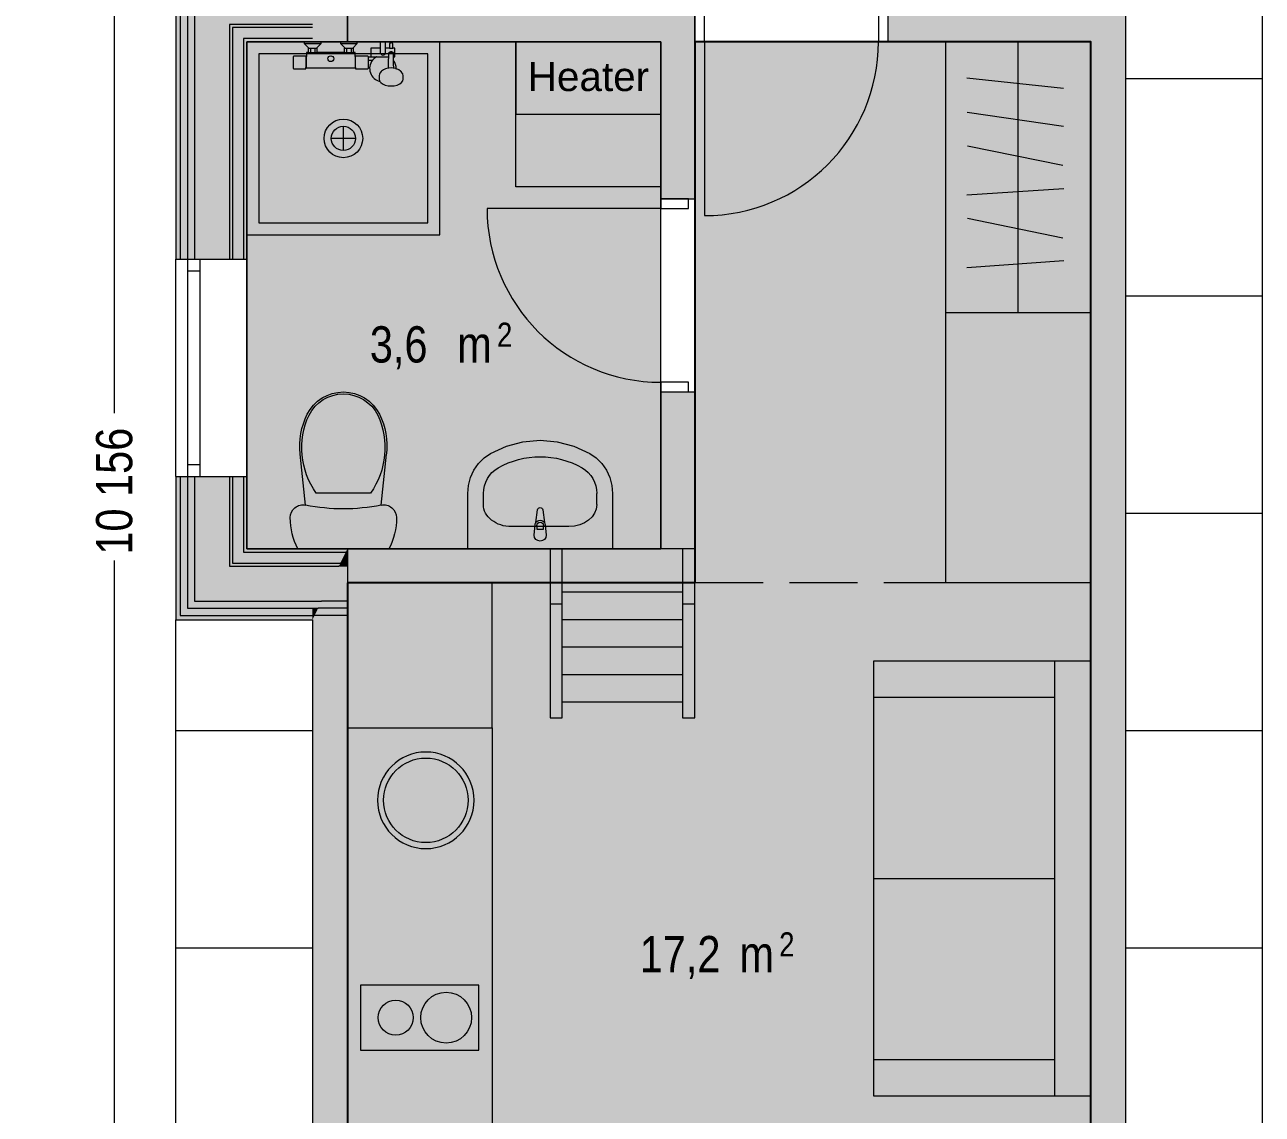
# Model space of a CAD drawing. Header units: millimetres. Extents: x -442635 to -376640, y 37807 to 67667.
# Drawn here: x -430748 to -425622, y 58711 to 63223 of the extents above; entities that cross this region are included whole.
import ezdxf
from ezdxf.enums import TextEntityAlignment as Align

# ---------------------------------------------------------------- set-up
doc = ezdxf.new("R2010")
doc.units = ezdxf.units.MM
doc.header["$MEASUREMENT"] = 0
doc.linetypes.add('Hidden Line', pattern=[391.222223, 282.222223, -109])
for name, color, linetype in [('1.VÄLISSEINAD', 7, 'Continuous'), ('2.SISUSTUS', 7, 'Continuous'), ('ARCHICAD Doors', 7, 'Continuous'), ('ARCHICAD Windows', 7, 'Continuous'), ('Dimensioning - General', 7, 'Continuous'), ('Interior - Furniture', 7, 'Continuous'), ('Model Unit - Zone', 7, 'Continuous')]:
    doc.layers.add(name, color=color, linetype=linetype)
for name, color, linetype, lineweight in [('1.VÄLISSEINAD_Pen_No__1', 7, 'Continuous', 13), ('1.VÄLISSEINAD_Pen_No__19', 255, 'Continuous', 0), ('2.SISUSTUS_Pen_No__101', 252, 'Continuous', 13), ('2D Drafting - General_Pen_No__1', 7, 'Continuous', 13), ('ARCHICAD Doors_Pen_No__19', 255, 'Continuous', 0), ('ARCHICAD Windows_Pen_No__1', 7, 'Continuous', 13), ('ARCHICAD Zone Stamps_Pen_No__1', 7, 'Continuous', 13), ('Dimensioning - General_Pen_No__1', 7, 'Continuous', 13), ('Interior - Furniture _Pen_No__101', 252, 'Continuous', 13)]:
    doc.layers.add(name, color=color, linetype=linetype, lineweight=lineweight)
for name, color, linetype, lineweight, true_color in [('1.VÄLISSEINAD_Pen_No__107', 7, 'Continuous', 13, 0xaaaaaa), ('1.VÄLISSEINAD_Pen_No__61', 7, 'Continuous', 20, 0x6a6a6a), ('2D Drafting - General_Pen_No__61', 7, 'Continuous', 20, 0x6a6a6a), ('ARCHICAD Doors_Pen_No__23', 7, 'Continuous', 20, 0xff6600), ('ARCHICAD Doors_Pen_No__3', 7, 'Continuous', 18, 0xff6600), ('ARCHICAD Windows_Pen_No__23', 7, 'Continuous', 20, 0xff6600), ('ARCHICAD Windows_Pen_No__3', 7, 'Continuous', 18, 0xff6600), ('Interior - Furniture _Pen_No__81', 7, 'Continuous', 20, 0x6a6a6a), ('Interior - Furniture _Pen_No__86', 7, 'Continuous', 20, 0x5555ff), ('Model Unit - Zone_Pen_No__119', 7, 'Continuous', 13, 0xdecbcb), ('Model Unit - Zone_Pen_No__54', 7, 'Continuous', 25, 0xbd8b17)]:
    doc.layers.add(name, color=color, linetype=linetype, lineweight=lineweight, true_color=true_color)
doc.styles.add('GENERATED_STYLE_1', font='techl___.ttf')
doc.styles.add('GENERATED_STYLE_2', font='arial.ttf')
doc.dimstyles.new('GENERATED_STYLE__1', dxfattribs={"dimtxt": 150, "dimasz": 95, "dimexe": 0.18, "dimexo": 0.0625, "dimgap": 0.09, "dimtad": 0, "dimdec": 0, "dimzin": 0, "dimdsep": 46, "dimtxsty": 'GENERATED_STYLE_1', "dimblk": 'ARROWHEAD_2', "dimblk1": 'ARROWHEAD_2', "dimblk2": 'ARROWHEAD_2', "dimcen": 0.09, "dimse1": 1, "dimse2": 1, "dimclrd": 7, "dimclre": 7, "dimclrt": 7, "dimadec": 0, "dimazin": 0, "dimtfac": 1, "dimtdec": 4, "dimtmove": 0, "dimatfit": 3, "dimfxl": 1, "dimtolj": 1, "dimtzin": 0, "dimarcsym": 0})
pattern_1 = [(0, (0, 0), (0, 900), [])]

# ---------------------------------------------------------------- blocks, each defined once
blk = doc.blocks.new('_030_1', base_point=(-429015.6, 62053.6))
at = {"layer": 'Model Unit - Zone_Pen_No__119', "linetype": 'Continuous', "lineweight": 0, "true_color": 0xe6d7d7}
blk.add_hatch(color=254, dxfattribs=at).paths.add_polyline_path([(-429828.3, 61052.4), (-428113.3, 61052.4), (-428113.3, 63152.4), (-429828.3, 63152.4)])
at = {"layer": 'ARCHICAD Zone Stamps_Pen_No__1', "color": 7, "lineweight": 13, "style": 'GENERATED_STYLE_1'}
for tag, height, p in [('ROOM_AREA', 150, (-429318.7, 61974.3)), ('DUMMY_342', 150, (-429004.5, 61974.3)), ('DUMMY_343', 100, (-428792.1, 61989.4))]:
    blk.add_attdef(tag, text='', height=height, dxfattribs=at).set_placement(p, align=Align.TOP_LEFT)
blk = doc.blocks.new('_030_2', base_point=(-427872.3, 59528.8))
at = {"layer": 'Model Unit - Zone_Pen_No__54', "linetype": 'Continuous', "lineweight": 0, "true_color": 0xede1c4}
blk.add_hatch(color=254, dxfattribs=at).paths.add_polyline_path([(-429411.8, 60911.4), (-429411.8, 56525.4), (-426332.8, 56525.4), (-426332.8, 63152.4), (-427972.3, 63152.4), (-427972.3, 60911.4)])
at = {"layer": 'ARCHICAD Zone Stamps_Pen_No__1', "color": 7, "lineweight": 13, "style": 'GENERATED_STYLE_1'}
for tag, height, p in [('DUMMY_343', 100, (-427623.3, 59464.7)), ('ROOM_AREA', 150, (-428200.8, 59449.5)), ('DUMMY_342', 150, (-427835.7, 59449.5))]:
    blk.add_attdef(tag, text='', height=height, dxfattribs=at).set_placement(p, align=Align.TOP_LEFT)
blk = doc.blocks.new('Ship Ladder 21')
at = {"layer": 'Interior - Furniture _Pen_No__81', "color": 251, "linetype": 'Continuous', "lineweight": 20, "true_color": 0x6a6a6a}
for p, q in [((471.4, 300), (0, 300)), ((0, 300), (0, 249.2)), ((471.4, 249.2), (471.4, 300)), ((700, 300), (471.4, 300)), ((700, 249.2), (700, 300)), ((0, 249.2), (471.4, 249.2)), ((66.7, 249.2), (66.7, -249.2)), ((180.6, 249.2), (180.6, -249.2)), ((294.5, 249.2), (294.5, -249.2)), ((408.3, 249.2), (408.3, -249.2)), ((471.4, 249.2), (700, 249.2)), ((522.2, 249.2), (522.2, -249.2)), ((700, -249.2), (700, 249.2)), ((0, -249.2), (0, -300)), ((471.4, -249.2), (0, -249.2)), ((471.4, -300), (471.4, -249.2)), ((700, -249.2), (471.4, -249.2)), ((700, -300), (700, -249.2)), ((0, -300), (471.4, -300)), ((471.4, -300), (700, -300))]:
    blk.add_line(p, q, dxfattribs=at)
blk = doc.blocks.new('Shower Tray 21')
at = {"layer": 'Interior - Furniture _Pen_No__101', "color": 252, "linetype": 'Continuous', "lineweight": 13}
for p, q in [((800, 800), (0, 800)), ((0, 800), (0, 0)), ((800, 0), (800, 800)), ((750, 750), (50, 750)), ((50, 750), (50, 50)), ((750, 50), (750, 750)), ((400, 350), (400, 450)), ((450, 400), (350, 400)), ((0, 0), (800, 0)), ((50, 50), (750, 50))]:
    blk.add_line(p, q, dxfattribs=at)
for radius in [80, 50]:
    blk.add_circle((400, 400), radius, dxfattribs=at)
blk = doc.blocks.new('Wall_1', base_point=(-429556.8, 66387.4))
at = {"layer": '1.VÄLISSEINAD_Pen_No__107', "linetype": 'Continuous', "lineweight": 13, "true_color": 0xaaaaaa}
for points in [[(-429556.8, 66369.4), (-429547.9, 66369.4), (-429556.8, 66387.4)], [(-429533.1, 66339.4), (-429547.9, 66369.4), (-429556.8, 66369.4), (-429556.8, 66339.4)], [(-429518.3, 66309.4), (-429533.1, 66339.4), (-429556.8, 66339.4), (-429556.8, 66309.4)], [(-429446.8, 66164.4), (-429518.3, 66309.4), (-429556.8, 66309.4), (-429556.8, 66164.4)], [(-429440.9, 66152.4), (-429446.8, 66164.4), (-429556.8, 66164.4), (-429556.8, 66152.4)], [(-429418.7, 66107.4), (-429440.9, 66152.4), (-429556.8, 66152.4), (-429556.8, 66107.4)]]:
    blk.add_hatch(color=253, dxfattribs=at).paths.add_polyline_path(points)
at = {"layer": '1.VÄLISSEINAD_Pen_No__61', "linetype": 'Continuous', "lineweight": 20, "true_color": 0x6a6a6a}
for points in [[(-429556.8, 66107.4), (-429556.8, 66093.4), (-429411.8, 66093.4), (-429418.7, 66107.4)], [(-429556.8, 66093.4), (-429556.8, 63152.4), (-429411.8, 63152.4), (-429411.8, 66093.4)]]:
    blk.add_hatch(color=251, dxfattribs=at).paths.add_polyline_path(points)
at = {"layer": '1.VÄLISSEINAD_Pen_No__1', "color": 7, "linetype": 'Continuous', "lineweight": 13}
for p, q in [((-429547.9, 66369.4), (-429556.8, 66369.4)), ((-429533.1, 66339.4), (-429556.8, 66339.4)), ((-429518.3, 66309.4), (-429556.8, 66309.4)), ((-429446.8, 66164.4), (-429556.8, 66164.4)), ((-429440.9, 66152.4), (-429556.8, 66152.4)), ((-429418.7, 66107.4), (-429556.8, 66107.4))]:
    blk.add_line(p, q, dxfattribs=at)
at = {"layer": '1.VÄLISSEINAD_Pen_No__1', "color": 7, "linetype": 'Continuous', "lineweight": 13, "flags": 128}
for points in [[(-429556.8, 66387.4), (-429556.8, 66369.4)], [(-429556.8, 66369.4), (-429556.8, 66339.4)], [(-429556.8, 66339.4), (-429556.8, 66309.4)], [(-429556.8, 66309.4), (-429556.8, 66164.4)], [(-429556.8, 66164.4), (-429556.8, 66152.4)], [(-429556.8, 66152.4), (-429556.8, 66107.4)]]:
    blk.add_lwpolyline(points, dxfattribs=at)
at = {"layer": '1.VÄLISSEINAD_Pen_No__19', "color": 255, "linetype": 'Continuous', "lineweight": 0, "flags": 128}
for points in [[(-429556.8, 66107.4), (-429556.8, 63446.4)], [(-429411.8, 63152.4), (-429411.8, 66093.4)], [(-429556.8, 63152.4), (-429411.8, 63152.4)]]:
    blk.add_lwpolyline(points, dxfattribs=at)
blk = doc.blocks.new('Wall_2', base_point=(-426187.8, 56231.4))
at = {"layer": '1.VÄLISSEINAD_Pen_No__61', "linetype": 'Continuous', "lineweight": 20, "true_color": 0x6a6a6a}
blk.add_hatch(color=251, dxfattribs=at).paths.add_polyline_path([(-426187.8, 56525.4), (-426187.8, 66093.4), (-426332.8, 66093.4), (-426332.8, 56525.4)])
at = {"layer": '1.VÄLISSEINAD_Pen_No__19', "color": 255, "linetype": 'Continuous', "lineweight": 0, "flags": 128}
for points in [[(-426187.8, 56511.4), (-426187.8, 66093.4)], [(-426332.8, 63152.4), (-426332.8, 56525.4)]]:
    blk.add_lwpolyline(points, dxfattribs=at)
blk = doc.blocks.new('Wall_5', base_point=(-430122.3, 60758.4))
at = {"layer": '1.VÄLISSEINAD_Pen_No__107', "linetype": 'Continuous', "lineweight": 13, "true_color": 0xaaaaaa}
for points in [[(-429842.3, 61038.4), (-429418.7, 61038.4), (-429411.8, 61052.4), (-429828.3, 61052.4)], [(-429887.3, 60993.4), (-429440.9, 60993.4), (-429418.7, 61038.4), (-429842.3, 61038.4)], [(-430044.3, 60836.4), (-429518.3, 60836.4), (-429446.8, 60981.4), (-429899.3, 60981.4)], [(-429899.3, 60981.4), (-429446.8, 60981.4), (-429440.9, 60993.4), (-429887.3, 60993.4)], [(-429556.8, 60806.4), (-430074.3, 60806.4), (-430104.3, 60776.4), (-429556.8, 60776.4)], [(-430074.3, 60806.4), (-429533.1, 60806.4), (-429518.3, 60836.4), (-430044.3, 60836.4)], [(-429556.8, 60776.4), (-430104.3, 60776.4), (-430122.3, 60758.4), (-429556.8, 60758.4)]]:
    blk.add_hatch(color=253, dxfattribs=at).paths.add_polyline_path(points)
at = {"layer": '1.VÄLISSEINAD_Pen_No__61', "linetype": 'Continuous', "lineweight": 20, "true_color": 0x6a6a6a}
for points in [[(-429556.8, 60776.4), (-429547.9, 60776.4), (-429533.1, 60806.4), (-429556.8, 60806.4)], [(-429556.8, 60758.4), (-429547.9, 60776.4), (-429556.8, 60776.4)]]:
    blk.add_hatch(color=251, dxfattribs=at).paths.add_polyline_path(points)
at = {"layer": '1.VÄLISSEINAD_Pen_No__1', "color": 7, "linetype": 'Continuous', "lineweight": 13}
for p, q in [((-429842.3, 61038.4), (-429418.7, 61038.4)), ((-429899.3, 60981.4), (-429446.8, 60981.4)), ((-429887.3, 60993.4), (-429440.9, 60993.4)), ((-430074.3, 60806.4), (-429533.1, 60806.4)), ((-430044.3, 60836.4), (-429518.3, 60836.4)), ((-430104.3, 60776.4), (-429556.8, 60776.4))]:
    blk.add_line(p, q, dxfattribs=at)
at = {"layer": '1.VÄLISSEINAD_Pen_No__1', "color": 7, "linetype": 'Continuous', "lineweight": 13, "flags": 128}
for points in [[(-429411.8, 61052.4), (-429828.3, 61052.4)], [(-430122.3, 60758.4), (-429556.8, 60758.4)]]:
    blk.add_lwpolyline(points, dxfattribs=at)
blk = doc.blocks.new('Wall_6', base_point=(-430122.3, 63446.4))
at = {"layer": '1.VÄLISSEINAD_Pen_No__107', "linetype": 'Continuous', "lineweight": 13, "true_color": 0xaaaaaa}
for points in [[(-429556.8, 63446.4), (-430122.3, 63446.4), (-430104.3, 63428.4), (-429556.8, 63428.4)], [(-429556.8, 63428.4), (-430104.3, 63428.4), (-430074.3, 63398.4), (-429556.8, 63398.4)], [(-429556.8, 63398.4), (-430074.3, 63398.4), (-430044.3, 63368.4), (-429556.8, 63368.4)], [(-429556.8, 63368.4), (-430044.3, 63368.4), (-429899.3, 63223.4), (-429556.8, 63223.4)], [(-429556.8, 63223.4), (-429899.3, 63223.4), (-429887.3, 63211.4), (-429556.8, 63211.4)], [(-429556.8, 63211.4), (-429887.3, 63211.4), (-429842.3, 63166.4), (-429556.8, 63166.4)], [(-429556.8, 63166.4), (-429842.3, 63166.4), (-429828.3, 63152.4), (-429556.8, 63152.4)]]:
    blk.add_hatch(color=253, dxfattribs=at).paths.add_polyline_path(points)
at = {"layer": '1.VÄLISSEINAD_Pen_No__1', "color": 7, "linetype": 'Continuous', "lineweight": 13}
for p, q in [((-429556.8, 63428.4), (-430104.3, 63428.4)), ((-429556.8, 63398.4), (-430074.3, 63398.4)), ((-429556.8, 63368.4), (-430044.3, 63368.4)), ((-429556.8, 63223.4), (-429899.3, 63223.4)), ((-429556.8, 63211.4), (-429887.3, 63211.4)), ((-429556.8, 63166.4), (-429842.3, 63166.4))]:
    blk.add_line(p, q, dxfattribs=at)
at = {"layer": '1.VÄLISSEINAD_Pen_No__1', "color": 7, "linetype": 'Continuous', "lineweight": 13, "flags": 128}
for points in [[(-429556.8, 63446.4), (-430122.3, 63446.4)], [(-429828.3, 63152.4), (-429556.8, 63152.4)]]:
    blk.add_lwpolyline(points, dxfattribs=at)
blk = doc.blocks.new('Window 21_2')
at = {"layer": 'ARCHICAD Windows_Pen_No__1', "color": 7, "linetype": 'Continuous', "lineweight": 13}
for p, q in [((-450, 50), (-450, 32)), ((-450, 32), (-450, 2)), ((-450, 2), (-450, 0)), ((-450, 0), (-450, -28)), ((-450, 0), (-450, -28)), ((450, 50), (450, 32)), ((450, 32), (450, 2)), ((450, 2), (450, 0)), ((450, 0), (450, -28)), ((450, 0), (450, -28)), ((-450, -28), (-450, -50)), ((-450, -28), (-450, -50)), ((-450, -50), (-450, -173)), ((450, -28), (450, -50)), ((450, -28), (450, -50)), ((450, -50), (450, -173)), ((-450, -173), (-450, -185)), ((-450, -185), (-450, -230)), ((450, -173), (450, -185)), ((450, -185), (450, -230)), ((-450, -230), (-450, -244)), ((450, -230), (450, -244))]:
    blk.add_line(p, q, dxfattribs=at)
at = {"layer": 'ARCHICAD Windows_Pen_No__23', "color": 30, "linetype": 'Continuous', "lineweight": 20, "true_color": 0xff6600}
for p, q in [((-450, 0), (-400, 0)), ((-400, 0), (-400, -50)), ((400, -50), (400, 0)), ((400, 0), (450, 0)), ((-400, -50), (-450, -50)), ((450, -50), (400, -50))]:
    blk.add_line(p, q, dxfattribs=at)
at = {"layer": 'ARCHICAD Windows_Pen_No__3', "color": 30, "linetype": 'Continuous', "lineweight": 18, "true_color": 0xff6600}
for p, q in [((-450, 50), (450, 50)), ((-400, 0), (400, 0)), ((400, -50), (-400, -50)), ((-450, -244), (450, -244))]:
    blk.add_line(p, q, dxfattribs=at)
blk = doc.blocks.new('Wall_7', base_point=(-430122.3, 60758.4))
at = {"layer": '1.VÄLISSEINAD_Pen_No__107', "linetype": 'Continuous', "lineweight": 13, "true_color": 0xaaaaaa}
for points in [[(-430122.3, 63446.4), (-430122.3, 62252.4), (-430104.3, 62252.4), (-430104.3, 63428.4)], [(-430074.3, 63398.4), (-430104.3, 63428.4), (-430104.3, 62252.4), (-430074.3, 62252.4)], [(-430044.3, 63368.4), (-430074.3, 63398.4), (-430074.3, 62252.4), (-430044.3, 62252.4)], [(-429899.3, 63223.4), (-430044.3, 63368.4), (-430044.3, 62252.4), (-429899.3, 62252.4)], [(-429887.3, 63211.4), (-429899.3, 63223.4), (-429899.3, 62252.4), (-429887.3, 62252.4)], [(-429842.3, 63166.4), (-429887.3, 63211.4), (-429887.3, 62252.4), (-429842.3, 62252.4)], [(-429828.3, 63152.4), (-429842.3, 63166.4), (-429842.3, 62252.4), (-429828.3, 62252.4)], [(-430122.3, 60758.4), (-430104.3, 60776.4), (-430104.3, 61352.4), (-430122.3, 61352.4)], [(-430104.3, 60776.4), (-430074.3, 60806.4), (-430074.3, 61352.4), (-430104.3, 61352.4)], [(-430074.3, 60806.4), (-430044.3, 60836.4), (-430044.3, 61352.4), (-430074.3, 61352.4)], [(-430044.3, 60836.4), (-429899.3, 60981.4), (-429899.3, 61352.4), (-430044.3, 61352.4)], [(-429899.3, 60981.4), (-429887.3, 60993.4), (-429887.3, 61352.4), (-429899.3, 61352.4)], [(-429887.3, 60993.4), (-429842.3, 61038.4), (-429842.3, 61352.4), (-429887.3, 61352.4)], [(-429842.3, 61352.4), (-429842.3, 61038.4), (-429828.3, 61052.4), (-429828.3, 61352.4)]]:
    blk.add_hatch(color=253, dxfattribs=at).paths.add_polyline_path(points)
at = {"layer": '1.VÄLISSEINAD_Pen_No__1', "color": 7, "linetype": 'Continuous', "lineweight": 13}
for p, q in [((-430104.3, 63428.4), (-430104.3, 62252.4)), ((-430074.3, 63398.4), (-430074.3, 62252.4)), ((-430044.3, 63368.4), (-430044.3, 62252.4)), ((-429899.3, 63223.4), (-429899.3, 62252.4)), ((-429887.3, 63211.4), (-429887.3, 62252.4)), ((-429842.3, 63166.4), (-429842.3, 62252.4)), ((-430122.3, 62252.4), (-430104.3, 62252.4)), ((-430104.3, 62252.4), (-430074.3, 62252.4)), ((-430074.3, 62252.4), (-430072.3, 62252.4)), ((-430072.3, 62252.4), (-430044.3, 62252.4)), ((-430044.3, 62252.4), (-430022.3, 62252.4)), ((-430022.3, 62252.4), (-429899.3, 62252.4)), ((-429899.3, 62252.4), (-429887.3, 62252.4)), ((-429887.3, 62252.4), (-429842.3, 62252.4)), ((-429842.3, 62252.4), (-429828.3, 62252.4)), ((-430122.3, 61352.4), (-430104.3, 61352.4)), ((-430104.3, 61352.4), (-430104.3, 60776.4)), ((-430104.3, 61352.4), (-430074.3, 61352.4)), ((-430074.3, 61352.4), (-430074.3, 60806.4)), ((-430074.3, 61352.4), (-430072.3, 61352.4)), ((-430072.3, 61352.4), (-430044.3, 61352.4)), ((-430044.3, 61352.4), (-430044.3, 60836.4)), ((-430044.3, 61352.4), (-430022.3, 61352.4)), ((-430022.3, 61352.4), (-429899.3, 61352.4)), ((-429899.3, 61352.4), (-429899.3, 60981.4)), ((-429899.3, 61352.4), (-429887.3, 61352.4)), ((-429887.3, 61352.4), (-429887.3, 60993.4)), ((-429887.3, 61352.4), (-429842.3, 61352.4)), ((-429842.3, 61352.4), (-429842.3, 61038.4)), ((-429842.3, 61352.4), (-429828.3, 61352.4))]:
    blk.add_line(p, q, dxfattribs=at)
at = {"layer": '1.VÄLISSEINAD_Pen_No__1', "color": 7, "linetype": 'Continuous', "lineweight": 13, "flags": 128}
for points in [[(-430122.3, 63446.4), (-430122.3, 62252.4)], [(-429828.3, 62252.4), (-429828.3, 63152.4)], [(-430122.3, 61352.4), (-430122.3, 60758.4)], [(-429828.3, 61052.4), (-429828.3, 61352.4)]]:
    blk.add_lwpolyline(points, dxfattribs=at)
at = {"layer": 'ARCHICAD Windows', "color": 21, "linetype": 'Continuous', "lineweight": 18, "true_color": 0xff9955, "zscale": 1000, "rotation": 90}
blk.add_blockref('Window 21_2', (-430072.3, 61802.4), dxfattribs=at)
blk = doc.blocks.new('Wall_8', base_point=(-429556.8, 60758.4))
at = {"layer": '1.VÄLISSEINAD_Pen_No__107', "linetype": 'Continuous', "lineweight": 13, "true_color": 0xaaaaaa}
for points in [[(-429418.7, 61038.4), (-429411.8, 61038.4), (-429411.8, 61052.4)], [(-429411.8, 60993.4), (-429411.8, 61038.4), (-429418.7, 61038.4), (-429440.9, 60993.4)], [(-429411.8, 60836.4), (-429411.8, 60981.4), (-429446.8, 60981.4), (-429518.3, 60836.4)], [(-429411.8, 60981.4), (-429411.8, 60993.4), (-429440.9, 60993.4), (-429446.8, 60981.4)], [(-429411.8, 60776.4), (-429411.8, 60806.4), (-429533.1, 60806.4), (-429547.9, 60776.4)], [(-429411.8, 60806.4), (-429411.8, 60836.4), (-429518.3, 60836.4), (-429533.1, 60806.4)], [(-429440.9, 56466.4), (-429418.7, 56511.4), (-429556.8, 56511.4), (-429556.8, 56466.4)], [(-429446.8, 56454.4), (-429440.9, 56466.4), (-429556.8, 56466.4), (-429556.8, 56454.4)], [(-429518.3, 56309.4), (-429446.8, 56454.4), (-429556.8, 56454.4), (-429556.8, 56309.4)], [(-429533.1, 56279.4), (-429518.3, 56309.4), (-429556.8, 56309.4), (-429556.8, 56279.4)], [(-429547.9, 56249.4), (-429533.1, 56279.4), (-429556.8, 56279.4), (-429556.8, 56249.4)], [(-429547.9, 56249.4), (-429556.8, 56249.4), (-429556.8, 56231.4)]]:
    blk.add_hatch(color=253, dxfattribs=at).paths.add_polyline_path(points)
at = {"layer": '1.VÄLISSEINAD_Pen_No__61', "linetype": 'Continuous', "lineweight": 20, "true_color": 0x6a6a6a}
for points in [[(-429547.9, 60776.4), (-429556.8, 60758.4), (-429411.8, 60758.4), (-429411.8, 60776.4)], [(-429411.8, 56525.4), (-429411.8, 60758.4), (-429556.8, 60758.4), (-429556.8, 56525.4)], [(-429556.8, 56511.4), (-429418.7, 56511.4), (-429411.8, 56525.4), (-429556.8, 56525.4)]]:
    blk.add_hatch(color=251, dxfattribs=at).paths.add_polyline_path(points)
at = {"layer": '1.VÄLISSEINAD_Pen_No__1', "color": 7, "linetype": 'Continuous', "lineweight": 13}
for p, q in [((-429411.8, 61038.4), (-429418.7, 61038.4)), ((-429411.8, 60981.4), (-429446.8, 60981.4)), ((-429411.8, 60993.4), (-429440.9, 60993.4)), ((-429411.8, 60806.4), (-429533.1, 60806.4)), ((-429411.8, 60836.4), (-429518.3, 60836.4)), ((-429411.8, 60776.4), (-429547.9, 60776.4)), ((-429418.7, 56511.4), (-429556.8, 56511.4)), ((-429440.9, 56466.4), (-429556.8, 56466.4)), ((-429446.8, 56454.4), (-429556.8, 56454.4)), ((-429518.3, 56309.4), (-429556.8, 56309.4)), ((-429533.1, 56279.4), (-429556.8, 56279.4)), ((-429547.9, 56249.4), (-429556.8, 56249.4))]:
    blk.add_line(p, q, dxfattribs=at)
at = {"layer": '1.VÄLISSEINAD_Pen_No__1', "color": 7, "linetype": 'Continuous', "lineweight": 13, "flags": 128}
for points in [[(-429411.8, 61052.4), (-429411.8, 61038.4)], [(-429411.8, 61038.4), (-429411.8, 60993.4)], [(-429411.8, 60993.4), (-429411.8, 60981.4)], [(-429411.8, 60981.4), (-429411.8, 60836.4)], [(-429411.8, 60836.4), (-429411.8, 60806.4)], [(-429411.8, 60806.4), (-429411.8, 60776.4)], [(-429556.8, 56466.4), (-429556.8, 56511.4)], [(-429556.8, 56454.4), (-429556.8, 56466.4)], [(-429556.8, 56309.4), (-429556.8, 56454.4)], [(-429556.8, 56279.4), (-429556.8, 56309.4)], [(-429556.8, 56249.4), (-429556.8, 56279.4)], [(-429556.8, 56231.4), (-429556.8, 56249.4)]]:
    blk.add_lwpolyline(points, dxfattribs=at)
at = {"layer": '1.VÄLISSEINAD_Pen_No__19', "color": 255, "linetype": 'Continuous', "lineweight": 0, "flags": 128}
for points in [[(-429556.8, 60758.4), (-429556.8, 56511.4)], [(-429411.8, 56525.4), (-429411.8, 60776.4)]]:
    blk.add_lwpolyline(points, dxfattribs=at)
blk = doc.blocks.new('Sofa 21')
at = {"layer": '2.SISUSTUS_Pen_No__101', "color": 252, "linetype": 'Continuous', "lineweight": 13}
for p, q in [((1800, 900), (0, 900)), ((0, 900), (0, 0)), ((1800, 0), (1800, 900)), ((0, 750), (1800, 750)), ((150, 0), (150, 750)), ((900, 0), (900, 750)), ((1650, 0), (1650, 750)), ((0, 0), (1800, 0))]:
    blk.add_line(p, q, dxfattribs=at)
blk = doc.blocks.new('Refrigerator 21')
at = {"layer": 'Interior - Furniture _Pen_No__101', "color": 252, "linetype": 'Continuous', "lineweight": 13}
for p, q in [((600, 600), (0, 600)), ((0, 600), (0, 0)), ((600, 0), (600, 600)), ((0, 0), (600, 0))]:
    blk.add_line(p, q, dxfattribs=at)
blk = doc.blocks.new('Cabinet Base Single Door 21')
at = {"layer": 'Interior - Furniture _Pen_No__101', "color": 252, "linetype": 'Continuous', "lineweight": 13}
for p, q in [((0, 600), (600, 600)), ((0, 0), (600, 0))]:
    blk.add_line(p, q, dxfattribs=at)
blk.add_circle((300, 325), 175, dxfattribs=at)
for start, end in [(0, 180), (180, 0)]:
    blk.add_arc((300, 325), 200, start, end, dxfattribs=at)
blk = doc.blocks.new('Cabinet Base Cooktop+Oven 21')
at = {"layer": 'Interior - Furniture _Pen_No__101', "color": 252, "linetype": 'Continuous', "lineweight": 13}
for p, q in [((0, 600), (1200, 600)), ((735, 545), (465, 545)), ((465, 545), (465, 55)), ((735, 55), (735, 545)), ((465, 55), (735, 55)), ((0, 0), (1200, 0))]:
    blk.add_line(p, q, dxfattribs=at)
for centre, radius in [((600, 409.27), 105), ((600, 200.53), 72.5)]:
    blk.add_circle(centre, radius, dxfattribs=at)
blk = doc.blocks.new('Cupboard 21')
at = {"layer": 'Interior - Furniture _Pen_No__101', "color": 252, "linetype": 'Continuous', "lineweight": 13}
for p, q in [((2241, 600), (0, 600)), ((0, 600), (0, 0)), ((1120.5, 0), (1120.5, 600)), ((1120.5, 0), (1120.5, 600)), ((2241, 0), (2241, 600)), ((1305.8, 86.5), (1335.2, 488.5)), ((1511.2, 90.1), (1429.8, 484.9)), ((1607.3, 86.4), (1633.7, 488.6)), ((1810.7, 90), (1730.3, 485)), ((1949.2, 88), (1891.8, 487)), ((2092, 87.1), (2049, 487.9)), ((1120.5, 300), (2241, 300)), ((0, 0), (2241, 0))]:
    blk.add_line(p, q, dxfattribs=at)
blk = doc.blocks.new('Washer 21')
at = {"layer": 'Interior - Furniture _Pen_No__101', "color": 252, "linetype": 'Continuous', "lineweight": 13}
for p, q in [((-300, 0), (-300, -300)), ((300, 0), (-300, 0)), ((300, -300), (300, 0)), ((-300, -300), (300, -300))]:
    blk.add_line(p, q, dxfattribs=at)
at = {"layer": 'Interior - Furniture _Pen_No__86', "color": 173, "lineweight": 20, "true_color": 0x5555ff, "style": 'GENERATED_STYLE_2'}
blk.add_attdef('stDisplayText', text='', height=120, rotation=180, dxfattribs=at).set_placement((0, -144.1), align=Align.MIDDLE_CENTER)
blk = doc.blocks.new('Door 21')
at = {"layer": 'ARCHICAD Doors_Pen_No__19', "color": 255, "linetype": 'Continuous', "lineweight": 0}
for p, q in [((-400, 0), (-400, -115)), ((-400, 0), (-400, -115)), ((400, 0), (400, -115)), ((400, 0), (400, -115)), ((-400, -115), (-400, -141)), ((400, -115), (400, -141))]:
    blk.add_line(p, q, dxfattribs=at)
at = {"layer": 'ARCHICAD Doors_Pen_No__23', "color": 30, "linetype": 'Continuous', "lineweight": 20, "true_color": 0xff6600}
for p, q in [((-360, 0), (-400, 0)), ((-400, 0), (-400, -115)), ((-360, -115), (-360, 0)), ((400, 0), (360, 0)), ((360, 0), (360, -115)), ((400, -115), (400, 0)), ((-400, -115), (-360, -115)), ((360, -115), (400, -115))]:
    blk.add_line(p, q, dxfattribs=at)
at = {"layer": 'ARCHICAD Doors_Pen_No__3', "color": 30, "linetype": 'Continuous', "lineweight": 18, "true_color": 0xff6600}
blk.add_line((360, 0), (360, 720), dxfattribs=at)
blk.add_arc((360, 0), 720, 90, 180, dxfattribs=at)
blk = doc.blocks.new('Wall_45', base_point=(-426187.8, 63152.4))
at = {"layer": '1.VÄLISSEINAD_Pen_No__61', "linetype": 'Continuous', "lineweight": 20, "true_color": 0x6a6a6a}
for points in [[(-429411.8, 63293.4), (-429411.8, 63152.4), (-427972.3, 63152.4), (-427972.3, 63293.4)], [(-427172.3, 63293.4), (-427172.3, 63152.4), (-426332.8, 63152.4), (-426332.8, 63293.4)]]:
    blk.add_hatch(color=251, dxfattribs=at).paths.add_polyline_path(points)
at = {"layer": '1.VÄLISSEINAD_Pen_No__19', "color": 255, "linetype": 'Continuous', "lineweight": 0}
for p, q in [((-427972.3, 63267.4), (-427972.3, 63293.4)), ((-427972.3, 63152.4), (-427972.3, 63267.4)), ((-427172.3, 63267.4), (-427172.3, 63293.4)), ((-427172.3, 63152.4), (-427172.3, 63267.4))]:
    blk.add_line(p, q, dxfattribs=at)
at = {"layer": '1.VÄLISSEINAD_Pen_No__19', "color": 255, "linetype": 'Continuous', "lineweight": 0, "flags": 128}
for points in [[(-427972.3, 63293.4), (-429411.8, 63293.4)], [(-429411.8, 63293.4), (-429411.8, 63152.4)], [(-426332.8, 63293.4), (-427172.3, 63293.4)], [(-429411.8, 63152.4), (-428113.3, 63152.4)], [(-427172.3, 63152.4), (-426332.8, 63152.4)]]:
    blk.add_lwpolyline(points, dxfattribs=at)
at = {"layer": 'ARCHICAD Doors', "color": 21, "linetype": 'Continuous', "lineweight": 18, "true_color": 0xff9955, "zscale": 1000, "rotation": 180}
blk.add_blockref('Door 21', (-427572.3, 63152.4), dxfattribs=at)
blk = doc.blocks.new('Wall_46', base_point=(-427972.3, 60911.4))
at = {"layer": '1.VÄLISSEINAD_Pen_No__61', "linetype": 'Continuous', "lineweight": 20, "true_color": 0x6a6a6a}
blk.add_hatch(color=251, dxfattribs=at).paths.add_polyline_path([(-428113.3, 61052.4), (-429411.8, 61052.4), (-429411.8, 60911.4), (-427972.3, 60911.4)])
at = {"layer": '1.VÄLISSEINAD_Pen_No__19', "color": 255, "linetype": 'Continuous', "lineweight": 0, "flags": 128}
for points in [[(-428113.3, 61052.4), (-429411.8, 61052.4)], [(-429411.8, 61052.4), (-429411.8, 60911.4)], [(-429411.8, 60911.4), (-427972.3, 60911.4)]]:
    blk.add_lwpolyline(points, dxfattribs=at)
blk = doc.blocks.new('Wall_47', base_point=(-427972.3, 63152.4))
at = {"layer": '1.VÄLISSEINAD_Pen_No__61', "linetype": 'Continuous', "lineweight": 20, "true_color": 0x6a6a6a}
for points in [[(-428113.3, 63152.4), (-428113.3, 62502.4), (-427972.3, 62502.4), (-427972.3, 63152.4)], [(-428113.3, 61052.4), (-427972.3, 60911.4), (-427972.3, 61702.4), (-428113.3, 61702.4)]]:
    blk.add_hatch(color=251, dxfattribs=at).paths.add_polyline_path(points)
at = {"layer": '1.VÄLISSEINAD_Pen_No__19', "color": 255, "linetype": 'Continuous', "lineweight": 0}
for p, q in [((-428113.3, 62502.4), (-427998.3, 62502.4)), ((-427998.3, 62502.4), (-427972.3, 62502.4)), ((-428113.3, 61702.4), (-427998.3, 61702.4)), ((-427998.3, 61702.4), (-427972.3, 61702.4))]:
    blk.add_line(p, q, dxfattribs=at)
at = {"layer": '1.VÄLISSEINAD_Pen_No__19', "color": 255, "linetype": 'Continuous', "lineweight": 0, "flags": 128}
for points in [[(-428113.3, 63152.4), (-428113.3, 62502.4)], [(-427972.3, 62502.4), (-427972.3, 63152.4)], [(-428113.3, 61702.4), (-428113.3, 61052.4)], [(-427972.3, 60911.4), (-427972.3, 61702.4)]]:
    blk.add_lwpolyline(points, dxfattribs=at)
at = {"layer": 'ARCHICAD Doors', "color": 21, "linetype": 'Continuous', "lineweight": 18, "true_color": 0xff9955, "zscale": 1000, "rotation": 90}
blk.add_blockref('Door 21', (-428113.3, 62102.4), dxfattribs=at)
blk = doc.blocks.new('WC LT 15')
at = {"layer": 'Interior - Furniture _Pen_No__101', "color": 252, "linetype": 'Continuous', "lineweight": 13}
for p, q in [((408.9, 650), (31.1, 650)), ((63.7, 468.6), (41, 257)), ((376.3, 468.6), (399, 257)), ((332.5, 419.3), (107.5, 419.3))]:
    blk.add_line(p, q, dxfattribs=at)
for centre, major_axis, start_param, end_param in [((287.3, 520.5), (287.3, 0), 2.672126, 3.141601), ((152.7, 520.5), (287.3, 0), 6.283177, 6.752652), ((53.1, 520.5), (53.1, 0), 3.141628, 4.912784), ((386.9, 520.5), (53.1, 0), 4.511994, 6.28315), ((220, -297.8), (785, 0), 1.370375, 1.771221), ((375.9, 231.7), (327.9, 0), 2.52997, 3.570063), ((64.1, 231.7), (327.9, 0), 5.854715, 6.894808), ((339.1, 225.1), (299.9, 0), 3.034838, 3.601943), ((100.9, 225.1), (299.9, 0), 5.822835, 6.38994), ((220, 166.3), (166.9, 0), 3.601916, 5.822859), ((220, 166.3), (158.9, 0), 3.60199, 5.822808)]:
    blk.add_ellipse(centre, major_axis=major_axis, ratio=0.9963, start_param=start_param, end_param=end_param, dxfattribs=at)
blk = doc.blocks.new('Basin 21')
at = {"layer": 'Interior - Furniture _Pen_No__101', "color": 252, "linetype": 'Continuous', "lineweight": 13}
for p, q in [((-300, 0), (-300, -229.1)), ((300, 0), (-300, 0)), ((300, -229.1), (300, 0)), ((118.8, -92.3), (-118.8, -92.3)), ((-25, -57.3), (-21, -99.3)), ((-13.6, -97.1), (-13.6, -82.2)), ((-13.6, -82.2), (13.6, -82.2)), ((13.6, -82.2), (13.6, -97.1)), ((21, -99.3), (25, -57.3)), ((-17.7, -108.8), (-11.1, -161.7)), ((11.1, -161.7), (17.7, -108.8)), ((-234.8, -183.3), (-234.8, -229.1)), ((234.8, -183.3), (234.8, -229.1)), ((-300, -229.1), (-297.1, -262.8)), ((297.1, -262.8), (300, -229.1)), ((-297.1, -262.8), (-288.5, -295.5)), ((-288.5, -295.5), (-274.5, -326)), ((274.5, -326), (288.5, -295.5)), ((288.5, -295.5), (297.1, -262.8)), ((-274.5, -326), (-255.5, -353.4)), ((-255.5, -353.4), (-232.2, -376.9)), ((232.2, -376.9), (255.5, -353.4)), ((255.5, -353.4), (274.5, -326)), ((-232.2, -376.9), (-205.2, -395.6)), ((-205.2, -395.6), (-140, -425.5)), ((140, -425.5), (205.2, -395.6)), ((205.2, -395.6), (232.2, -376.9)), ((-140, -425.5), (-71, -443.8)), ((-71, -443.8), (0, -450)), ((0, -450), (71, -443.8)), ((71, -443.8), (140, -425.5))]:
    blk.add_line(p, q, dxfattribs=at)
for centre, radius, start, end in [((0, -57.3), 25, 0, 180), ((0, -97.4), 21.1, 185.1696, 212.771), ((0, -97.1), 13.6, 180, 0), ((0, -97.4), 21.1, 327.229, 354.8304), ((0, -97.4), 21.1, 212.771, 327.229), ((0, -160.3), 11.2, 187.1389, 352.8611)]:
    blk.add_arc(centre, radius, start, end, dxfattribs=at)
for centre, major_axis, ratio, start_param, end_param in [((-118.7, -183.3), (116.1, 0), 0.783646, 1.570796, 3.141593), ((118.7, -183.3), (116.1, 0), 0.783646, 0, 1.570796), ((-118.9, -229.1), (0, 121.2), 0.956522, 1.570796, 2.644618), ((118.9, -229.1), (0, 121.2), 0.956522, 3.638567, 4.712389), ((0, 0), (0, 381.8), 0.956522, 2.644618, 3.638567)]:
    blk.add_ellipse(centre, major_axis=major_axis, ratio=ratio, start_param=start_param, end_param=end_param, dxfattribs=at)
blk = doc.blocks.new('Shower Kit 21')
at = {"layer": 'Interior - Furniture _Pen_No__101', "color": 252, "linetype": 'Continuous', "lineweight": 13}
for p, q in [((-40, 0), (-110, 0)), ((-110, 0), (-110, -7)), ((-40, -7), (-40, 0)), ((110, 0), (40, 0)), ((40, 0), (40, -7)), ((110, -7), (110, 0)), ((-110, -7), (-91, -27)), ((-110, -7), (-40, -7)), ((-94, -44), (-101, -44)), ((-101, -44), (-101, -61)), ((-91, -27), (-94, -27)), ((-94, -27), (-94, -44)), ((-94, -44), (-56, -44)), ((-91, -27), (-59, -27)), ((-84.5, -27), (-84.5, -44)), ((-65.5, -27), (-65.5, -44)), ((-59, -27), (-40, -7)), ((-56, -27), (-59, -27)), ((-56, -44), (-56, -27)), ((56, -44), (-56, -44)), ((40, -7), (59, -27)), ((40, -7), (110, -7)), ((59, -27), (56, -27)), ((56, -27), (56, -44)), ((56, -44), (94, -44)), ((59, -27), (91, -27)), ((65.5, -27), (65.5, -44)), ((84.5, -27), (84.5, -44)), ((91, -27), (110, -7)), ((94, -27), (91, -27)), ((94, -44), (94, -27)), ((101, -44), (94, -44)), ((101, -61), (101, -44)), ((205, -26), (166, -26)), ((166, -26), (166, -62)), ((227, 0), (205, 0)), ((205, 0), (205, -26)), ((205, -26), (205, -44)), ((227, -26), (227, 0)), ((243.5, -26), (227, -26)), ((227, -44), (227, -26)), ((227, -44), (227, -26)), ((239.5, -91.1), (240, -48.8)), ((240, -48.8), (240.2, -47.2)), ((240.2, -47.2), (240.9, -45.7)), ((240.9, -45.7), (242.1, -44.3)), ((242.1, -44.3), (243.5, -43.3)), ((243.5, -9), (243.5, -26)), ((243.5, -26), (256.5, -26)), ((243.5, -43.3), (245, -42.8)), ((247.4, -41.6), (245, -42.8)), ((245, -42.8), (245.2, -42.7)), ((245, -42.8), (245, -42.8)), ((245.2, -42.7), (247, -42.5)), ((247, -42.5), (253, -42.5)), ((250, -41.2), (247.4, -41.6)), ((252.6, -41.6), (250, -41.2)), ((255, -42.8), (252.6, -41.6)), ((253, -42.5), (254.8, -42.7)), ((254.8, -42.7), (255, -42.8)), ((255, -42.8), (255, -42.8)), ((255, -42.8), (256.5, -43.3)), ((256.5, -26), (256.5, -9)), ((266, -26), (256.5, -26)), ((256.5, -43.3), (257.9, -44.3)), ((257.9, -44.3), (259.1, -45.7)), ((259.1, -45.7), (259.8, -47.2)), ((259.8, -47.2), (260, -48.8)), ((260.5, -91.1), (260, -48.8)), ((266, -62), (266, -26)), ((-156, -63.1), (-156, -108.9)), ((-103, -60.1), (-153, -60.1)), ((-103, -61), (-103, -60.1)), ((-101, -61), (-103, -61)), ((-103, -61), (-103, -107)), ((-101, -107), (-101, -61)), ((103, -61), (101, -61)), ((101, -61), (101, -107.2)), ((153, -60.1), (103, -60.1)), ((103, -60.1), (103, -61)), ((103, -107), (103, -61)), ((156, -63.5), (156, -63.1)), ((187.3, -63.5), (156, -63.5)), ((156, -76.5), (156, -63.5)), ((156, -108.9), (156, -76.5)), ((156, -76.5), (172.7, -76.5)), ((166, -62), (190, -62)), ((190, -62), (239.8, -62)), ((239, -109.3), (239.5, -91.1)), ((260.3, -77.9), (260.2, -62)), ((260.2, -62), (266, -62)), ((261, -109.3), (260.5, -91.1)), ((-153, -111.9), (-103, -111.9)), ((-103, -111.9), (-103, -107)), ((-103, -107), (-101, -107)), ((-101, -107), (-101, -107.2)), ((-101, -107.2), (-101, -107.8)), ((-101, -107.8), (-101, -108)), ((-101, -108), (101, -108)), ((101, -107.2), (101, -107)), ((101, -107), (103, -107)), ((101, -107.8), (101, -107.2)), ((101, -108), (101, -107.8)), ((103, -107), (103, -111.9)), ((103, -111.9), (153, -111.9)), ((200.5, -140.4), (200, -143.6)), ((200, -143.6), (200, -154.2)), ((202.2, -133), (200.5, -140.4)), ((203.6, -130.3), (202.2, -133)), ((208.4, -123.6), (203.6, -130.3)), ((210.5, -121.8), (208.4, -123.6)), ((217.8, -116.4), (210.5, -121.8)), ((227.2, -112.2), (217.8, -116.4)), ((232.4, -110.8), (227.2, -112.2)), ((240.9, -108.8), (232.4, -110.8)), ((250, -108.1), (240.9, -108.8)), ((259.1, -108.8), (250, -108.1)), ((267.6, -110.8), (259.1, -108.8)), ((267.6, -110.8), (271, -111.7)), ((272.8, -112.2), (271, -111.7)), ((282.2, -116.4), (272.8, -112.2)), ((289.5, -121.8), (282.2, -116.4)), ((291.6, -123.6), (289.5, -121.8)), ((296.4, -130.3), (291.6, -123.6)), ((297.8, -133), (296.4, -130.3)), ((299.5, -140.4), (297.8, -133)), ((300, -143.6), (299.5, -140.4)), ((300, -154.2), (300, -143.6)), ((200, -154.2), (201.7, -161.6)), ((201.7, -161.6), (203.4, -164)), ((203.4, -164), (206.7, -168.5)), ((206.7, -168.5), (214.6, -174.5)), ((214.6, -174.5), (225, -179)), ((225, -179), (237.1, -181.9)), ((237.1, -181.9), (250, -182.9)), ((250, -182.9), (262.9, -181.9)), ((262.9, -181.9), (275, -179)), ((275, -179), (285.4, -174.5)), ((285.4, -174.5), (293.3, -168.5)), ((293.3, -168.5), (298.3, -161.6)), ((298.3, -161.6), (300, -154.2))]:
    blk.add_line(p, q, dxfattribs=at)
blk.add_circle((0, -70), 12, dxfattribs=at)
for centre, radius, start, end in [((216, -44), 11, 180, 0), ((250, -9), 6.5, 0, 180), ((-153, -63.1), 3, 90, 180), ((153, -63.1), 3, 0, 90), ((216, -110.5), 55, 141.8869, 256.7735), ((216, -110.5), 55, 121.3994, 141.8869), ((216, -110.5), 55, 118.2578, 121.3994), ((216.2, -110.3), 54.8, 358.5584, 36.3009), ((-153, -108.9), 3, 180, 270), ((153, -108.9), 3, 270, 0)]:
    blk.add_arc(centre, radius, start, end, dxfattribs=at)
blk = doc.blocks.new('*D176')
at = {"layer": 'Dimensioning - General_Pen_No__1', "color": 7, "linetype": 'Continuous', "lineweight": 13, "transparency": 16777216}
for p, q in [((-430375.7, 66387.4), (-430375.7, 66448.5)), ((-430281.9, 66387.4), (-430469.4, 66387.4)), ((-430313.2, 66351.3), (-430438.2, 66423.5)), ((-430375.7, 61615), (-430375.7, 66387.4)), ((-430375.7, 56231.4), (-430375.7, 61003.8)), ((-430281.9, 56231.4), (-430469.4, 56231.4)), ((-430438.2, 56267.5), (-430313.2, 56195.3)), ((-430375.7, 56170.3), (-430375.7, 56231.4))]:
    blk.add_line(p, q, dxfattribs=at)
at = {"layer": 'Dimensioning - General_Pen_No__1', "color": 7, "lineweight": 13, "transparency": 16777216, "insert": (-430300.7, 61028.7), "char_height": 150, "attachment_point": 7, "rotation": 90, "style": 'GENERATED_STYLE_1'}
blk.add_mtext('\\A1;{\\pql;\\fTechnicLite|b0|i0|c2|p2;10\xa0156}', dxfattribs=at)
blk = doc.blocks.new('ARROWHEAD_2')
at = {"color": 0, "linetype": 'Continuous', "lineweight": 0}
for p, q in [((-0.378, -0.655), (0.378, 0.655)), ((0, 0), (-1, 0))]:
    blk.add_line(p, q, dxfattribs=at)

msp = doc.modelspace()

# ---------------------------------------------------------------- hatches: boundary and pattern name
at = {"layer": '2D Drafting - General_Pen_No__61', "linetype": 'Continuous', "lineweight": 20, "true_color": 0x6a6a6a}
h = msp.add_hatch(dxfattribs=at)
h.set_pattern_fill('VALTSKATUS_RISTI', color=251, style=0, pattern_type=2)
h.set_pattern_definition(pattern_1)
h.paths.add_polyline_path([(-426187.8, 56231.4), (-426187.8, 66387.4), (-425622.3, 66387.4), (-425622.3, 56231.4)])
h = msp.add_hatch(dxfattribs=at)
h.set_pattern_fill('VALTSKATUS_RISTI', color=251, style=0, pattern_type=2)
h.set_pattern_definition(pattern_1)
h.paths.add_polyline_path([(-430122.3, 60758.4), (-429556.8, 60758.4), (-429556.8, 56231.4), (-430122.3, 56231.4)])

# ---------------------------------------------------------------- linework, layer by layer
at = {"layer": '2D Drafting - General_Pen_No__1', "color": 7, "linetype": 'Hidden Line', "lineweight": 13}
msp.add_line((-426515.7, 60911.4), (-429228.9, 60911.4), dxfattribs=at)
at = {"layer": '2D Drafting - General_Pen_No__1', "color": 7, "linetype": 'Continuous', "lineweight": 13, "flags": 128}
for points in [[(-426187.8, 56231.4), (-426187.8, 66387.4), (-425622.3, 66387.4), (-425622.3, 56231.4)], [(-430122.3, 60758.4), (-429556.8, 60758.4), (-429556.8, 56231.4), (-430122.3, 56231.4)]]:
    msp.add_lwpolyline(points, close=True, dxfattribs=at)
at = {"layer": 'Model Unit - Zone_Pen_No__119', "color": 254, "linetype": 'Continuous', "lineweight": 13, "true_color": 0xdecbcb, "flags": 128}
msp.add_lwpolyline([(-429828.3, 61052.4), (-428113.3, 61052.4), (-428113.3, 63152.4), (-429828.3, 63152.4)], close=True, dxfattribs=at)
at = {"layer": 'Model Unit - Zone_Pen_No__54', "color": 42, "linetype": 'Continuous', "lineweight": 25, "true_color": 0xbd8b17, "flags": 128}
msp.add_lwpolyline([(-429411.8, 60911.4), (-429411.8, 56525.4), (-426332.8, 56525.4), (-426332.8, 63152.4), (-427972.3, 63152.4), (-427972.3, 60911.4)], close=True, dxfattribs=at)

# ---------------------------------------------------------------- block references
at = {"layer": '1.VÄLISSEINAD', "color": 255, "lineweight": 0}
for name, p in [('Wall_1', (-429556.8, 66387.4)), ('Wall_2', (-426187.8, 56231.4)), ('Wall_45', (-426187.8, 63152.4)), ('Wall_47', (-427972.3, 63152.4)), ('Wall_8', (-429556.8, 60758.4)), ('Wall_46', (-427972.3, 60911.4))]:
    msp.add_blockref(name, p, dxfattribs=at)
at = {"layer": '1.VÄLISSEINAD', "color": 7, "lineweight": 35}
for name, p in [('Wall_6', (-430122.3, 63446.4)), ('Wall_7', (-430122.3, 60758.4)), ('Wall_5', (-430122.3, 60758.4))]:
    msp.add_blockref(name, p, dxfattribs=at)
at = {"layer": '2.SISUSTUS', "color": 104, "linetype": 'Continuous', "lineweight": 20, "true_color": 0x029e21, "zscale": 1000, "rotation": 270}
msp.add_blockref('Sofa 21', (-427232.8, 60588.2), dxfattribs=at)
at = {"layer": 'Interior - Furniture', "color": 104, "linetype": 'Continuous', "lineweight": 20, "true_color": 0x029e21, "zscale": 1000}
for name, p in [('Shower Tray 21', (-429828.3, 62352.4)), ('Shower Kit 21', (-429480.5, 63152.4))]:
    msp.add_blockref(name, p, dxfattribs=at)
at = {"layer": 'Interior - Furniture', "color": 104, "linetype": 'Continuous', "lineweight": 20, "true_color": 0x029e21, "xscale": -1, "zscale": 1000}
for name, p, rotation in [('Refrigerator 21', (-428713.3, 63152.4), 180), ('Cupboard 21', (-426932.8, 60911.4), 270), ('WC LT 15', (-429648.3, 61702.4), 180), ('Basin 21', (-428613.3, 61052.4), 180)]:
    msp.add_blockref(name, p, dxfattribs=dict(at, rotation=rotation))
at = {"layer": 'Interior - Furniture', "color": 104, "linetype": 'Continuous', "lineweight": 20, "true_color": 0x029e21}
ref = msp.add_blockref('Washer 21', (-428413.3, 63152.4), dxfattribs=dict(at, zscale=1000))
ref.add_attrib('stDisplayText', 'Heater', dxfattribs={"layer": 'Interior - Furniture _Pen_No__86', "color": 173, "lineweight": 20, "true_color": 0x5555ff, "height": 120, "style": 'GENERATED_STYLE_2'}).set_placement((-428413.3, 63008.3), align=Align.MIDDLE_CENTER)
at = {"layer": 'Interior - Furniture', "color": 104, "linetype": 'Continuous', "lineweight": 20, "true_color": 0x029e21, "zscale": 1000}
for name, p, rotation in [('Ship Ladder 21', (-428272.3, 60352.4), 90), ('Refrigerator 21', (-429411.8, 60911.4), 270), ('Cabinet Base Single Door 21', (-429411.8, 60311.4), 270), ('Cabinet Base Cooktop+Oven 21', (-429411.8, 59711.4), 270)]:
    msp.add_blockref(name, p, dxfattribs=dict(at, rotation=rotation))
at = {"layer": 'Model Unit - Zone', "color": 7, "linetype": 'Continuous', "lineweight": 13}
for name, p, values in [('_030_1', (-429015.6, 62053.6), {'ROOM_AREA': '3,6', 'DUMMY_342': ' m', 'DUMMY_343': '2'}), ('_030_2', (-427872.3, 59528.8), {'ROOM_AREA': '17,2', 'DUMMY_342': ' m', 'DUMMY_343': '2'})]:
    msp.add_blockref(name, p, dxfattribs=at).add_auto_attribs(values)

# ---------------------------------------------------------------- dimensions: what is measured, and where the dimension line sits
at = {"layer": 'Dimensioning - General', "color": 7, "linetype": 'Continuous', "lineweight": 13}
dim = msp.add_linear_dim(base=(-430375.7, 66387.4), p1=(-430122.3, 56231.4), p2=(-430122.3, 66387.4), angle=90, dimstyle='GENERATED_STYLE__1', dxfattribs=at)
dim.commit()
dim.dimension.update_dxf_attribs({"geometry": '*D176', "text_midpoint": (-430375.7, 61343.5), "dimtype": 160, "text_rotation": 90})

doc.saveas('drawing.dxf')
